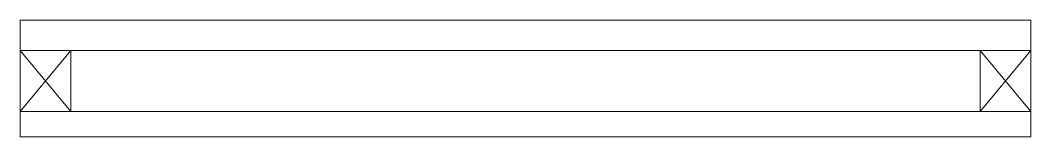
# Model space of a CAD drawing. Header units: metres. Extents: x 0 to 200, y 0 to 23.
import ezdxf

# ---------------------------------------------------------------- set-up
doc = ezdxf.new("R2010")
doc.units = ezdxf.units.M
doc.layers.add('A-DETL-GENF', color=92, linetype='Continuous', lineweight=18)

# ---------------------------------------------------------------- blocks, each defined once
blk = doc.blocks.new('31 dubbel_glas - Type 1-3841685-00_0 Basismaterialen')
at = {"layer": 'A-DETL-GENF', "lineweight": 13}
for p, q in [((0, 23), (200, 23)), ((0, 0), (0, 23)), ((200, 23), (200, 0)), ((0, 17), (200, 17)), ((0, 5), (10, 17)), ((0, 17), (10, 5)), ((10, 17), (10, 5)), ((190, 5), (190, 17)), ((190, 17), (200, 5)), ((190, 5), (200, 17)), ((200, 5), (0, 5)), ((200, 0), (0, 0))]:
    blk.add_line(p, q, dxfattribs=at)

msp = doc.modelspace()

# ---------------------------------------------------------------- block references
msp.add_blockref('31 dubbel_glas - Type 1-3841685-00_0 Basismaterialen', (0, 0))

doc.saveas('drawing.dxf')
